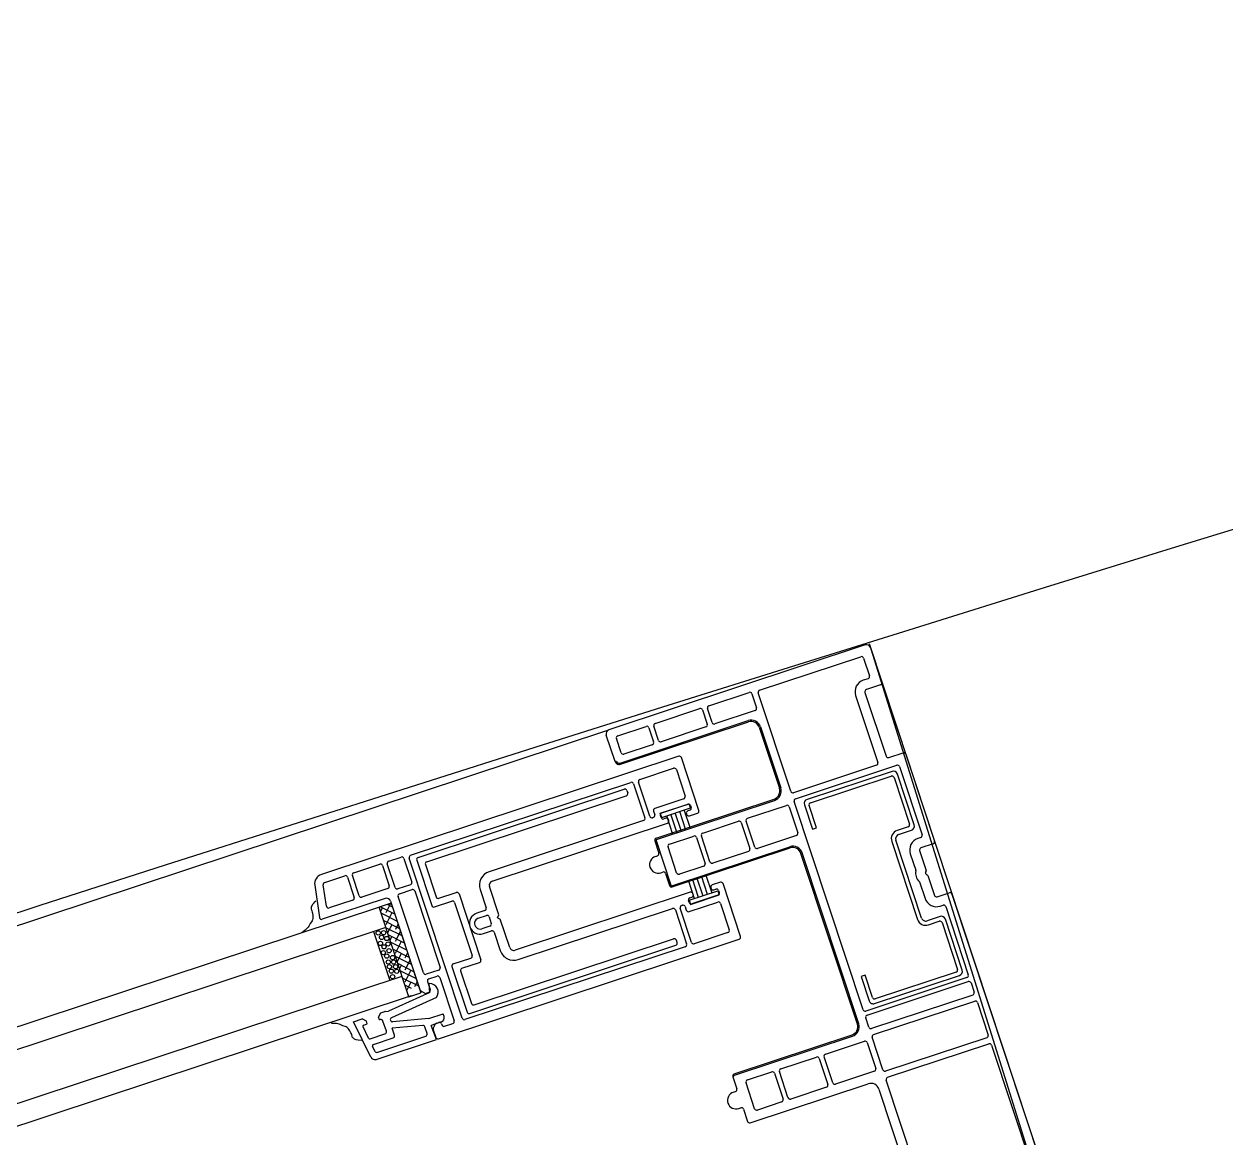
# Model space of a CAD drawing. Header units: millimetres. Extents: x 13515 to 183937, y -33900 to -660.
# Drawn here: x 118605.444 to 118609.838, y -19209.872 to -19205.802 of the extents above; entities that cross this region are included whole.
import ezdxf

# ---------------------------------------------------------------- set-up
doc = ezdxf.new("R2010")
doc.units = ezdxf.units.MM
doc.header["$LTSCALE"] = 100
doc.header["$MEASUREMENT"] = 0
doc.layers.get('0').update_dxf_attribs({"linetype": 'CONTINUOUS'})
for name, color, linetype in [('ELE9', 9, 'CONTINUOUS'), ('WIN', 4, 'CONTINUOUS'), ('WIN-G', 252, 'CONTINUOUS'), ('WIN2', 5, 'CONTINUOUS')]:
    doc.layers.add(name, color=color, linetype=linetype)

# ---------------------------------------------------------------- blocks, each defined once
blk = doc.blocks.new('A$C72B425C6')
at = {"ltscale": 1000}
blk.add_wipeout([(246, 0), (246, 800), (0, 800), (0, 0)], dxfattribs=at)
at = {"layer": 'WIN', "ltscale": 1000}
blk.add_line((0, 800), (246, 800), dxfattribs=at)
at = {"layer": 'WIN-G'}
for p, q in [((30, 795.7), (30, 774.8)), ((43.5, 796.7), (31, 796.7)), ((31, 775.3), (31, 795.2)), ((31.5, 795.7), (43, 795.7)), ((43.5, 795.2), (43.5, 792.5)), ((44.5, 792.5), (44.5, 795.7)), ((65.7, 795.7), (65.7, 792.5)), ((79.2, 796.7), (66.7, 796.7)), ((66.7, 792.5), (66.7, 795.2)), ((67.2, 795.7), (78.7, 795.7)), ((79.2, 795.2), (79.2, 775.3)), ((80.2, 774.8), (80.2, 795.7)), ((64.7, 791.5), (45.5, 791.5)), ((45.5, 790.5), (64.7, 790.5)), ((37, 774.8), (31.5, 774.8)), ((37, 773.8), (37, 774.8)), ((78.7, 774.8), (73.2, 774.8)), ((73.2, 774.8), (73.2, 773.8)), ((31, 773.8), (37, 773.8)), ((73.2, 773.8), (79.2, 773.8)), ((0, 64), (0, 736)), ((14.8, 735.5), (15.4, 735.5)), ((52.2, 735.5), (51.6, 735.5)), ((14.3, 684.3), (14.3, 735)), ((15.9, 685.9), (15.9, 735)), ((51.1, 685.9), (51.1, 735)), ((52.7, 684.3), (52.7, 735)), ((25.4, 690.7), (41.6, 690.7)), ((24.9, 685.9), (24.9, 690.2)), ((26.5, 684.3), (26.5, 688.6)), ((27, 689.1), (40, 689.1)), ((40.5, 684.3), (40.5, 688.6)), ((42.1, 685.9), (42.1, 690.2)), ((16.4, 685.4), (24.4, 685.4)), ((42.6, 685.4), (50.6, 685.4)), ((14.8, 683.8), (26, 683.8)), ((41, 683.8), (52.2, 683.8)), ((25.22, 675), (22.5, 672.28)), ((23.45, 675), (22.5, 674.05)), ((22.5, 675), (44.5, 675)), ((22.5, 675), (22.5, 672)), ((22.5, 674.78), (24.2, 673.09)), ((26.99, 675), (23.99, 672)), ((24.64, 674.42), (26.85, 672.21)), ((28.76, 675), (25.76, 672)), ((25.82, 675), (25.96, 674.86)), ((30.52, 675), (27.52, 672)), ((27.59, 675), (28.62, 673.97)), ((32.29, 675), (29.29, 672)), ((29.36, 675), (31.27, 673.09)), ((34.06, 675), (31.06, 672)), ((31.71, 674.42), (33.92, 672.21)), ((35.83, 675), (32.83, 672)), ((32.89, 675), (33.03, 674.86)), ((37.6, 675), (34.6, 672)), ((34.66, 675), (35.69, 673.97)), ((39.36, 675), (36.36, 672)), ((36.43, 675), (38.34, 673.09)), ((41.13, 675), (38.13, 672)), ((38.78, 674.42), (40.99, 672.21)), ((42.9, 675), (39.9, 672)), ((39.96, 675), (40.11, 674.86)), ((41.73, 675), (42.76, 673.97)), ((44.5, 672), (44.5, 675)), ((22.5, 672.62), (22.5, 382.85)), ((44.5, 672), (22.5, 672)), ((22.87, 672.65), (23.52, 672)), ((27.29, 673.53), (28.82, 672)), ((27.5, 672), (27.5, 382.85)), ((29.94, 672.65), (30.59, 672)), ((34.36, 673.53), (35.89, 672)), ((37.01, 672.65), (37.66, 672)), ((39.5, 672), (39.5, 382.85)), ((41.43, 673.53), (42.9, 672.06)), ((42.9, 673.23), (41.67, 672)), ((44.5, 672.62), (44.5, 382.85)), ((27.5, 669), (39.5, 669)), ((16.48, 658.42), (16.75, 657.86)), ((16.75, 657.86), (16.77, 657.83)), ((16.77, 657.83), (16.99, 657.45)), ((16.99, 657.45), (17.12, 657.28)), ((17.12, 657.28), (17.27, 657.12)), ((17.27, 657.12), (17.51, 656.94)), ((17.51, 656.94), (17.64, 656.87)), ((50.05, 657.03), (49.9, 656.87)), ((50.18, 657.2), (50.05, 657.03)), ((50.4, 657.58), (50.18, 657.2)), ((50.42, 657.61), (50.4, 657.58)), ((50.81, 658.41), (50.42, 657.61)), ((17.64, 656.87), (17.77, 656.83)), ((17.77, 656.83), (17.93, 656.81)), ((17.93, 656.81), (18.08, 656.81)), ((18.08, 656.81), (18.4, 656.83)), ((18.4, 656.83), (18.67, 656.83)), ((18.67, 656.83), (18.93, 656.8)), ((18.93, 656.8), (19.45, 656.7)), ((19.45, 656.7), (19.93, 656.56)), ((19.93, 656.56), (20.16, 656.46)), ((20.16, 656.46), (20.37, 656.33)), ((20.37, 656.33), (20.57, 656.16)), ((20.57, 656.16), (20.75, 655.96)), ((20.75, 655.96), (21.08, 655.53)), ((21.08, 655.53), (21.5, 655.04)), ((21.5, 655.04), (21.7, 654.79)), ((21.7, 654.79), (21.88, 654.53)), ((21.88, 654.53), (22.03, 654.24)), ((22.03, 654.24), (22.16, 653.94)), ((45.29, 654.28), (45.14, 653.99)), ((45.47, 654.54), (45.29, 654.28)), ((45.67, 654.79), (45.47, 654.54)), ((46.09, 655.28), (45.67, 654.79)), ((46.42, 655.71), (46.09, 655.28)), ((46.6, 655.91), (46.42, 655.71)), ((46.8, 656.08), (46.6, 655.91)), ((47.01, 656.21), (46.8, 656.08)), ((47.24, 656.31), (47.01, 656.21)), ((47.72, 656.45), (47.24, 656.31)), ((48.24, 656.55), (47.72, 656.45)), ((48.5, 656.58), (48.24, 656.55)), ((48.77, 656.58), (48.5, 656.58)), ((49.09, 656.56), (48.77, 656.58)), ((49.24, 656.56), (49.09, 656.56)), ((49.39, 656.58), (49.24, 656.56)), ((49.53, 656.62), (49.39, 656.58)), ((49.66, 656.69), (49.53, 656.62)), ((49.9, 656.87), (49.66, 656.69)), ((22.16, 653.94), (22.38, 653.32)), ((22.38, 653.32), (22.5, 652.98)), ((44.79, 653.07), (44.5, 652.73)), ((45.01, 653.69), (44.79, 653.07)), ((45.14, 653.99), (45.01, 653.69))]:
    blk.add_line(p, q, dxfattribs=at)
for centre in [(28.47, 671.13), (29.98, 671.4), (31.29, 671.28), (32.88, 671.03), (34.64, 671.29), (35.73, 671.2), (36.89, 671.29), (37.98, 671.2), (28.12, 669.93), (29.36, 670.34), (30.6, 669.63), (31.63, 670.19), (32.88, 669.61), (33.89, 670.11), (35.31, 670.03), (36.42, 669.93), (37.56, 670.03), (38.88, 669.89)]:
    blk.add_circle(centre, 0.5, dxfattribs=at)
for centre, radius, start, end in [((31, 795.7), 1, 90, 180), ((31.5, 795.2), 0.5, 90, 180), ((43, 795.2), 0.5, 0, 90), ((43.5, 795.7), 1, 0, 90), ((66.7, 795.7), 1, 90, 180), ((67.2, 795.2), 0.5, 90, 180), ((78.7, 795.2), 0.5, 0, 90), ((79.2, 795.7), 1, 0, 90), ((45.5, 792.5), 2, 180, 270), ((45.5, 792.5), 1, 180, 270), ((64.7, 792.5), 2, 270, 0), ((64.7, 792.5), 1, 270, 0), ((31, 774.8), 1, 180, 270), ((31.5, 775.3), 0.5, 180, 270), ((78.7, 775.3), 0.5, 270, 0), ((79.2, 774.8), 1, 270, 0), ((14.8, 735), 0.5, 90, 180), ((15.4, 735), 0.5, 0, 90), ((51.6, 735), 0.5, 90, 180), ((52.2, 735), 0.5, 0, 90), ((25.4, 690.2), 0.5, 90, 180), ((41.6, 690.2), 0.5, 0, 90), ((27, 688.6), 0.5, 90, 180), ((40, 688.6), 0.5, 0, 90), ((16.4, 685.9), 0.5, 180, 270), ((24.4, 685.9), 0.5, 270, 0), ((42.6, 685.9), 0.5, 180, 270), ((50.6, 685.9), 0.5, 270, 0), ((14.8, 684.3), 0.5, 180, 270), ((26, 684.3), 0.5, 270, 0), ((41, 684.3), 0.5, 180, 270), ((52.2, 684.3), 0.5, 270, 0)]:
    blk.add_arc(centre, radius, start, end, dxfattribs=at)
at = {"layer": 'WIN2'}
for p, q in [((0, 799), (0, 736)), ((1, 800), (9.5, 800)), ((2.8, 797.7), (7.2, 797.7)), ((10, 799.5), (10, 796)), ((26.7, 796), (26.7, 799.5)), ((27.2, 800), (48.6, 800)), ((29.5, 797.7), (46.3, 797.7)), ((49.1, 799.5), (49.1, 796.5)), ((61.1, 796.5), (61.1, 799.5)), ((61.6, 800), (159.8, 800)), ((63.9, 797.7), (80.7, 797.7)), ((82.7, 797.7), (85, 797.7)), ((87.5, 797.7), (95.5, 797.7)), ((98, 797.7), (138.8, 797.7)), ((2.3, 772.3), (2.3, 797.2)), ((7.7, 797.2), (7.7, 796)), ((10.5, 795.5), (26.2, 795.5)), ((29, 772.3), (29, 797.2)), ((46.8, 797.2), (46.8, 796.5)), ((49.6, 796), (54.48, 796)), ((54.89, 795.71), (54.69, 795.91)), ((55.31, 795.71), (55.51, 795.91)), ((55.73, 796), (60.6, 796)), ((63.4, 796.5), (63.4, 797.2)), ((81.2, 797.2), (81.2, 772.3)), ((82.2, 772.3), (82.2, 797.2)), ((85.5, 797.2), (85.5, 772.3)), ((87, 772.3), (87, 797.2)), ((96, 797.2), (96, 772.3)), ((97.5, 772.3), (97.5, 797.2)), ((10.5, 793.2), (27, 793.2)), ((27.5, 792.7), (27.5, 772.3)), ((49.6, 793.7), (53.67, 793.7)), ((56.53, 793.7), (60.6, 793.7)), ((2, 759.9), (2, 769.8)), ((2.5, 770.3), (6, 770.3)), ((27, 771.8), (2.8, 771.8)), ((6.5, 769.8), (6.5, 759.9)), ((9.5, 769.5), (9.5, 769.5)), ((9.5, 769.5), (9.5, 769.5)), ((10.5, 769.8), (25.5, 769.8)), ((10.5, 769.8), (25.5, 769.8)), ((10.5, 769.5), (25.5, 769.5)), ((80.7, 771.8), (29.5, 771.8)), ((29.8, 760.2), (29.8, 769.8)), ((30.3, 770.3), (36.7, 770.3)), ((37.2, 769.8), (37.2, 760.2)), ((83.5, 769.8), (41.5, 769.8)), ((83.5, 769.8), (41.5, 769.8)), ((83.5, 769.5), (41.5, 769.5)), ((85, 771.8), (82.7, 771.8)), ((95.5, 771.8), (87.5, 771.8)), ((87.8, 760.2), (87.8, 769.8)), ((88.3, 770.3), (94.7, 770.3)), ((95.2, 769.8), (95.2, 760.2)), ((138.8, 771.8), (98, 771.8)), ((99.5, 769.5), (140.5, 769.5)), ((8.2, 736), (8.2, 767.5)), ((8.2, 736), (8.2, 767.5)), ((8.5, 736), (8.5, 767.5)), ((27.5, 738.5), (27.5, 767.5)), ((27.8, 738.5), (27.8, 767.5)), ((27.8, 738.5), (27.8, 767.5)), ((39.2, 738.5), (39.2, 767.5)), ((39.2, 738.5), (39.2, 767.5)), ((39.5, 738.5), (39.5, 767.5)), ((85.5, 738.5), (85.5, 767.5)), ((85.8, 738.5), (85.8, 767.5)), ((85.8, 738.5), (85.8, 767.5)), ((97.5, 738.5), (97.5, 767.5)), ((6, 759.4), (2.5, 759.4)), ((2.5, 758.2), (6, 758.2)), ((29.8, 749.2), (29.8, 758)), ((36.7, 759.7), (30.3, 759.7)), ((30.3, 758.5), (36.7, 758.5)), ((37.2, 758), (37.2, 749.2)), ((87.8, 749.2), (87.8, 758)), ((94.7, 759.7), (88.3, 759.7)), ((88.3, 758.5), (94.7, 758.5)), ((95.2, 758), (95.2, 749.2)), ((2, 746.7), (2, 757.7)), ((6.5, 757.7), (6.5, 746.7)), ((24.5, 750), (11.5, 750)), ((55.5, 750), (42.5, 750)), ((11, 749.5), (11, 661.6)), ((13.3, 739.2), (13.3, 747.5)), ((13.8, 748), (20.3, 748)), ((20.8, 747.5), (20.8, 740.4)), ((23.3, 748.35), (22.3, 748.35)), ((22.3, 741.25), (22.3, 748.35)), ((22.3, 741.6), (22.3, 748)), ((22.8, 748.5), (23.3, 748.5)), ((23.3, 741.25), (23.3, 748.35)), ((27.9, 746.81), (23.3, 746.81)), ((23.8, 748), (23.8, 747.5)), ((24.3, 747), (24.5, 747)), ((25, 747.5), (25, 749.5)), ((29.8, 741), (29.8, 747)), ((36.7, 748.7), (30.3, 748.7)), ((30.3, 747.5), (36.7, 747.5)), ((37.2, 747), (37.2, 741)), ((39.1, 746.81), (43.7, 746.81)), ((42, 749.5), (42, 747.5)), ((42.5, 747), (42.7, 747)), ((43.2, 747.5), (43.2, 748)), ((43.7, 748.5), (44.2, 748.5)), ((43.7, 748.35), (44.7, 748.35)), ((43.7, 741.25), (43.7, 748.35)), ((44.7, 741.25), (44.7, 748.35)), ((44.7, 748), (44.7, 741.6)), ((46.2, 740.4), (46.2, 747.5)), ((46.7, 748), (53.2, 748)), ((53.7, 747.5), (53.7, 739.2)), ((56, 675.5), (56, 749.5)), ((87.8, 741), (87.8, 747)), ((94.7, 748.7), (88.3, 748.7)), ((88.3, 747.5), (94.7, 747.5)), ((95.2, 747), (95.2, 741)), ((2, 737.5), (2, 744.5)), ((6, 746.2), (2.5, 746.2)), ((2.5, 745), (6, 745)), ((6.5, 744.5), (6.5, 737.5)), ((27.9, 745.71), (23.3, 745.71)), ((27.9, 744.61), (23.3, 744.61)), ((39.1, 745.71), (43.7, 745.71)), ((39.1, 744.61), (43.7, 744.61)), ((23.3, 741.25), (22.3, 741.25)), ((27.9, 743.51), (23.3, 743.51)), ((27.9, 742.51), (23.3, 742.51)), ((23.8, 742.1), (23.8, 741.6)), ((24.5, 742.6), (24.3, 742.6)), ((25, 699), (25, 742.1)), ((39.1, 743.51), (43.7, 743.51)), ((39.1, 742.51), (43.7, 742.51)), ((42, 742.1), (42, 699)), ((42.7, 742.6), (42.5, 742.6)), ((43.2, 741.6), (43.2, 742.1)), ((43.7, 741.25), (44.7, 741.25)), ((22.2, 738.7), (13.8, 738.7)), ((21.3, 739.9), (22.2, 739.9)), ((22.7, 739.4), (22.7, 739.2)), ((23.3, 741.1), (22.8, 741.1)), ((36.7, 740.5), (30.3, 740.5)), ((44.2, 741.1), (43.7, 741.1)), ((44.3, 739.2), (44.3, 739.4)), ((44.8, 739.9), (45.7, 739.9)), ((53.2, 738.7), (44.8, 738.7)), ((94.7, 740.5), (88.3, 740.5)), ((6, 737), (2.5, 737)), ((13.3, 682.8), (13.3, 737)), ((13.8, 737.5), (22.2, 737.5)), ((22.7, 737), (22.7, 699)), ((28, 738.3), (39, 738.3)), ((28, 738.3), (39, 738.3)), ((28, 738), (31, 738)), ((31.5, 737), (31.5, 737.5)), ((35.5, 737), (35.5, 737.5)), ((36, 738), (39, 738)), ((44.3, 699), (44.3, 737)), ((44.8, 737.5), (53.2, 737.5)), ((53.7, 737), (53.7, 682.8)), ((86, 738), (86, 738.3)), ((86, 738), (86, 738.3)), ((86, 738), (89, 738)), ((89.5, 737), (89.5, 737.5)), ((93.5, 737), (93.5, 737.5)), ((94, 738), (97, 738)), ((7.5, 735), (1, 735)), ((7.5, 735), (7.5, 735.3)), ((7.5, 735), (7.5, 735.3)), ((33, 698), (26, 698)), ((33.5, 697.5), (33, 698)), ((33.5, 697.5), (34, 698)), ((41, 698), (34, 698)), ((26, 695.7), (30.5, 695.7)), ((31, 695.2), (31, 693.2)), ((32.2, 693.2), (32.2, 695.2)), ((32.7, 695.7), (34.3, 695.7)), ((34.8, 695.2), (34.8, 693.2)), ((36, 693.2), (36, 695.2)), ((36.5, 695.7), (41, 695.7)), ((53.2, 682.3), (13.8, 682.3)), ((13, 677.5), (13, 680.6)), ((13.5, 681.1), (19.3, 681.1)), ((19.8, 680.6), (19.8, 677.5)), ((21, 677.5), (21, 680.6)), ((21.5, 681.1), (40.3, 681.1)), ((40.8, 680.6), (40.8, 677.5)), ((42, 677.8), (42, 679.8)), ((42.5, 680.3), (53.2, 680.3)), ((53.7, 677.8), (53.7, 679.8)), ((19.3, 677), (13.5, 677)), ((40.3, 677), (21.5, 677)), ((42.5, 677.3), (44.5, 677.3)), ((45.1, 676.99), (43.1, 677.52)), ((45, 676), (45, 676.8)), ((45.1, 676.99), (46.21, 666.46)), ((46.69, 678.1), (47.9, 666.67)), ((51.5, 678.39), (50.8, 678.39)), ((50.8, 674.89), (50.8, 678.39)), ((52.4, 676.21), (52.4, 676.8)), ((52.5, 677.39), (52.5, 674.89)), ((52.9, 677.3), (53.2, 677.3)), ((13, 668.9), (13, 675.3)), ((13.5, 675.8), (18.5, 675.8)), ((19, 675.3), (19, 668.9)), ((21, 674), (21, 658.5)), ((22, 675), (44, 675)), ((44, 675), (45, 676)), ((50.8, 674.89), (48.88, 666.6)), ((56, 675.01), (52.5, 674.89)), ((52.55, 675.85), (53.26, 675.15)), ((53.61, 675), (55.5, 675)), ((56, 660.16), (56, 675.01)), ((51.9, 673), (50.28, 666.02)), ((54, 673.39), (52.39, 673.39)), ((54.5, 660.86), (54.5, 672.89)), ((18.5, 668.4), (13.5, 668.4)), ((13, 661.77), (13, 666.7)), ((13.5, 667.2), (18.5, 667.2)), ((19, 666.7), (19, 660.88)), ((46, 664.62), (46, 665.64)), ((46.05, 665.81), (46.21, 666.46)), ((52, 666.02), (50.28, 666.02)), ((52.5, 660.66), (52.5, 665.52)), ((46.8, 663.82), (46, 664.62)), ((47.5, 663.82), (46.8, 663.82)), ((47.5, 663.82), (47.5, 664.02)), ((50.5, 664.52), (48, 664.52)), ((51, 660.37), (51, 664.02)), ((18.41, 660.39), (13.41, 661.27)), ((46.8, 660.82), (46, 660.02)), ((46, 657.89), (46, 660.02)), ((47.5, 660.82), (46.8, 660.82)), ((47.5, 659.96), (47.5, 660.82)), ((50.74, 660.07), (47.85, 659.66)), ((54.24, 660.56), (52.85, 660.36)), ((12.9, 659.33), (20.41, 658.01)), ((55.13, 659.17), (46, 657.89))]:
    blk.add_line(p, q, dxfattribs=at)
for centre, radius, start, end in [((1, 799), 1, 90, 180), ((2.8, 797.2), 0.5, 90, 180), ((7.2, 797.2), 0.5, 0, 90), ((9.5, 799.5), 0.5, 0, 90), ((27.2, 799.5), 0.5, 90, 180), ((29.5, 797.2), 0.5, 90, 180), ((46.3, 797.2), 0.5, 0, 90), ((48.6, 799.5), 0.5, 0, 90), ((61.6, 799.5), 0.5, 90, 180), ((63.9, 797.2), 0.5, 90, 180), ((80.7, 797.2), 0.5, 0, 90), ((82.7, 797.2), 0.5, 90, 180), ((85, 797.2), 0.5, 0, 90), ((87.5, 797.2), 0.5, 90, 180), ((95.5, 797.2), 0.5, 0, 90), ((98, 797.2), 0.5, 90, 180), ((10.5, 796), 2.8, 180, 270), ((10.5, 796), 0.5, 180, 270), ((26.2, 796), 0.5, 270, 0), ((49.6, 796.5), 2.8, 180, 270), ((49.6, 796.5), 0.5, 180, 270), ((54.48, 795.7), 0.3, 45, 90), ((55.1, 795.92), 0.3, 225, 315), ((55.73, 795.7), 0.3, 90, 135), ((60.6, 796.5), 0.5, 270, 0), ((60.6, 796.5), 2.8, 270, 0), ((27, 792.7), 0.5, 0, 90), ((53.67, 793.4), 0.3, 60.5093, 90), ((55.1, 795.92), 2.6, 240.5093, 299.4907), ((56.53, 793.4), 0.3, 90, 119.4907), ((2.8, 772.3), 0.5, 180, 270), ((27, 772.3), 0.5, 270, 0), ((29.5, 772.3), 0.5, 180, 270), ((80.7, 772.3), 0.5, 270, 0), ((82.7, 772.3), 0.5, 180, 270), ((85, 772.3), 0.5, 270, 0), ((87.5, 772.3), 0.5, 180, 270), ((95.5, 772.3), 0.5, 270, 0), ((98, 772.3), 0.5, 180, 270), ((2.5, 769.8), 0.5, 90, 180), ((6, 769.8), 0.5, 0, 90), ((10.5, 767.5), 2.3, 90, 180), ((10.5, 767.5), 2.3, 90, 180), ((10.5, 767.5), 2, 90, 180), ((25.5, 767.5), 2.3, 0, 90), ((25.5, 767.5), 2.3, 0, 90), ((25.5, 767.5), 2, 0, 90), ((30.3, 769.8), 0.5, 90, 180), ((36.7, 769.8), 0.5, 0, 90), ((41.5, 767.5), 2.3, 90, 180), ((41.5, 767.5), 2.3, 90, 180), ((41.5, 767.5), 2, 90, 180), ((83.5, 767.5), 2.3, 0, 90), ((83.5, 767.5), 2.3, 0, 90), ((83.5, 767.5), 2, 0, 90), ((88.3, 769.8), 0.5, 90, 180), ((94.7, 769.8), 0.5, 0, 90), ((99.5, 767.5), 2, 90, 180), ((2.5, 759.9), 0.5, 180, 270), ((2.5, 757.7), 0.5, 90, 180), ((6, 759.9), 0.5, 270, 0), ((6, 757.7), 0.5, 0, 90), ((30.3, 760.2), 0.5, 180, 270), ((30.3, 758), 0.5, 90, 180), ((36.7, 760.2), 0.5, 270, 0), ((36.7, 758), 0.5, 0, 90), ((88.3, 760.2), 0.5, 180, 270), ((88.3, 758), 0.5, 90, 180), ((94.7, 760.2), 0.5, 270, 0), ((94.7, 758), 0.5, 0, 90), ((11.5, 749.5), 0.5, 90, 180), ((24.5, 749.5), 0.5, 0, 90), ((42.5, 749.5), 0.5, 90, 180), ((55.5, 749.5), 0.5, 0, 90), ((13.8, 747.5), 0.5, 90, 180), ((20.3, 747.5), 0.5, 0, 90), ((22.8, 748), 0.5, 90, 180), ((23.3, 748), 0.5, 0, 90), ((24.3, 747.5), 0.5, 180, 270), ((24.5, 747.5), 0.5, 270, 0), ((30.3, 749.2), 0.5, 180, 270), ((30.3, 747), 0.5, 90, 180), ((36.7, 749.2), 0.5, 270, 0), ((36.7, 747), 0.5, 0, 90), ((42.5, 747.5), 0.5, 180, 270), ((42.7, 747.5), 0.5, 270, 0), ((43.7, 748), 0.5, 90, 180), ((44.2, 748), 0.5, 0, 90), ((46.7, 747.5), 0.5, 90, 180), ((53.2, 747.5), 0.5, 0, 90), ((88.3, 749.2), 0.5, 180, 270), ((88.3, 747), 0.5, 90, 180), ((94.7, 749.2), 0.5, 270, 0), ((94.7, 747), 0.5, 0, 90), ((2.5, 746.7), 0.5, 180, 270), ((2.5, 744.5), 0.5, 90, 180), ((6, 746.7), 0.5, 270, 0), ((6, 744.5), 0.5, 0, 90), ((22.8, 741.6), 0.5, 180, 270), ((23.3, 741.6), 0.5, 270, 0), ((24.3, 742.1), 0.5, 90, 180), ((24.5, 742.1), 0.5, 0, 90), ((42.5, 742.1), 0.5, 90, 180), ((42.7, 742.1), 0.5, 0, 90), ((43.7, 741.6), 0.5, 180, 270), ((44.2, 741.6), 0.5, 270, 0), ((13.8, 739.2), 0.5, 180, 270), ((21.3, 740.4), 0.5, 180, 270), ((22.2, 739.4), 0.5, 0, 90), ((22.2, 739.2), 0.5, 270, 0), ((28, 738.5), 0.5, 180, 270), ((28, 738.5), 0.2, 180, 270), ((28, 738.5), 0.2, 180, 270), ((30.3, 741), 0.5, 180, 270), ((36.7, 741), 0.5, 270, 0), ((39, 738.5), 0.2, 270, 0), ((39, 738.5), 0.2, 270, 0), ((39, 738.5), 0.5, 270, 0), ((44.8, 739.4), 0.5, 90, 180), ((44.8, 739.2), 0.5, 180, 270), ((45.7, 740.4), 0.5, 270, 0), ((53.2, 739.2), 0.5, 270, 0), ((86, 738.5), 0.5, 180, 270), ((86, 738.5), 0.2, 180, 270), ((86, 738.5), 0.2, 180, 270), ((88.3, 741), 0.5, 180, 270), ((94.7, 741), 0.5, 270, 0), ((97, 738.5), 0.5, 270, 0), ((1, 736), 1, 180, 270), ((2.5, 737.5), 0.5, 180, 270), ((6, 737.5), 0.5, 270, 0), ((7.5, 736), 0.7, 270, 0), ((7.5, 736), 0.7, 270, 0), ((7.5, 736), 1, 270, 0), ((13.8, 737), 0.5, 90, 180), ((22.2, 737), 0.5, 0, 90), ((31, 737.5), 0.5, 0, 90), ((33.5, 737), 2, 180, 0), ((36, 737.5), 0.5, 90, 180), ((44.8, 737), 0.5, 90, 180), ((53.2, 737), 0.5, 0, 90), ((89, 737.5), 0.5, 0, 90), ((91.5, 737), 2, 180, 0), ((94, 737.5), 0.5, 90, 180), ((26, 699), 3.3, 180, 270), ((26, 699), 1, 180, 270), ((41, 699), 1, 270, 0), ((41, 699), 3.3, 270, 0), ((30.5, 695.2), 0.5, 0, 90), ((32.7, 695.2), 0.5, 90, 180), ((34.3, 695.2), 0.5, 360, 90.0048), ((36.5, 695.2), 0.5, 90, 180), ((33.5, 693.2), 2.5, 180, 0), ((33.5, 693.2), 1.3, 179.9984, 0.0016), ((13.8, 682.8), 0.5, 180, 270), ((53.2, 682.8), 0.5, 270, 0), ((13.5, 680.6), 0.5, 90, 180), ((19.3, 680.6), 0.5, 0, 90), ((21.5, 680.6), 0.5, 90, 180), ((40.3, 680.6), 0.5, 0, 90), ((42.5, 679.8), 0.5, 90, 180), ((53.2, 679.8), 0.5, 0, 90), ((13.5, 677.5), 0.5, 180, 270), ((19.3, 677.5), 0.5, 270, 0), ((21.5, 677.5), 0.5, 180, 270), ((40.3, 677.5), 0.5, 270, 0), ((42.5, 677.8), 0.5, 180, 270), ((45.03, 676.99), 2, 33.609, 164.4966), ((44.5, 676.8), 0.5, 0, 90), ((51.5, 677.39), 1, 0, 90), ((52.9, 676.8), 0.5, 90, 180), ((53.2, 677.8), 0.5, 270, 0), ((13.5, 675.3), 0.5, 90, 180), ((18.5, 675.3), 0.5, 0, 90), ((22, 674), 1, 90, 180), ((52.9, 676.21), 0.5, 180, 225), ((53.61, 675.5), 0.5, 225, 270), ((55.5, 675.5), 0.5, 270, 0), ((52.39, 672.89), 0.5, 90, 166.9391), ((54, 672.89), 0.5, 0, 90), ((13.5, 668.9), 0.5, 180, 270), ((18.5, 668.9), 0.5, 270, 0), ((13.5, 666.7), 0.5, 90, 180), ((18.5, 666.7), 0.5, 0, 90), ((46.3, 665.64), 0.3, 146.8254, 180), ((48.39, 666.72), 0.5, 186, 346.9391), ((52, 665.52), 0.5, 0, 90), ((48, 664.02), 0.5, 90, 180), ((50.5, 664.02), 0.5, 0, 90), ((13.3, 661.6), 2.3, 180, 260), ((13.5, 661.77), 0.5, 180, 260), ((18.5, 660.88), 0.5, 260, 0), ((47.8, 659.96), 0.3, 179.8698, 278.3917), ((50.7, 660.37), 0.3, 277.6235, 0.1302), ((52.8, 660.66), 0.3, 179.8698, 278.3768), ((54.2, 660.86), 0.3, 277.4356, 0.1302), ((55, 660.16), 1, 277.6518, 0), ((20.5, 658.5), 0.5, 260, 0)]:
    blk.add_arc(centre, radius, start, end, dxfattribs=at)
blk = doc.blocks.new('FGHJ')
at = {"layer": 'ELE9', "ltscale": 0.1}
for points in [[(37030999.07, 67646.34), (37004299.07, 67646.34, 0.414214), (36980799.07, 44146.34), (36980799.07, 24146.34)], [(37030999.07, 67346.34), (37004299.07, 67346.34, 0.414214), (36981099.07, 44146.34), (36981099.07, 24146.34)]]:
    blk.add_lwpolyline(points, format="xyb", dxfattribs=at)
blk.add_arc((37004308.52, 44080.91), 23715.43, 95.493094, 114.551109, dxfattribs=at)
at = {"layer": 'ELE9', "ltscale": 0.1, "rotation": 288.3051315255743}
blk.add_blockref('A$C72B425C6', (36996474.07, 66464.9), dxfattribs=at)
at = {"layer": 'ELE9', "ltscale": 0.1}
blk.add_lwpolyline([(36997233.59, 66716.16), (36997323.01, 66430.07)], dxfattribs=at)

msp = doc.modelspace()

# ---------------------------------------------------------------- block references
at = {"xscale": 0.01565102769230769, "yscale": 0.01565102769230769, "zscale": 0.01565102769230769}
msp.add_blockref('FGHJ', (-460436.1937, -20252.2424), dxfattribs=at)

doc.saveas('drawing.dxf')
